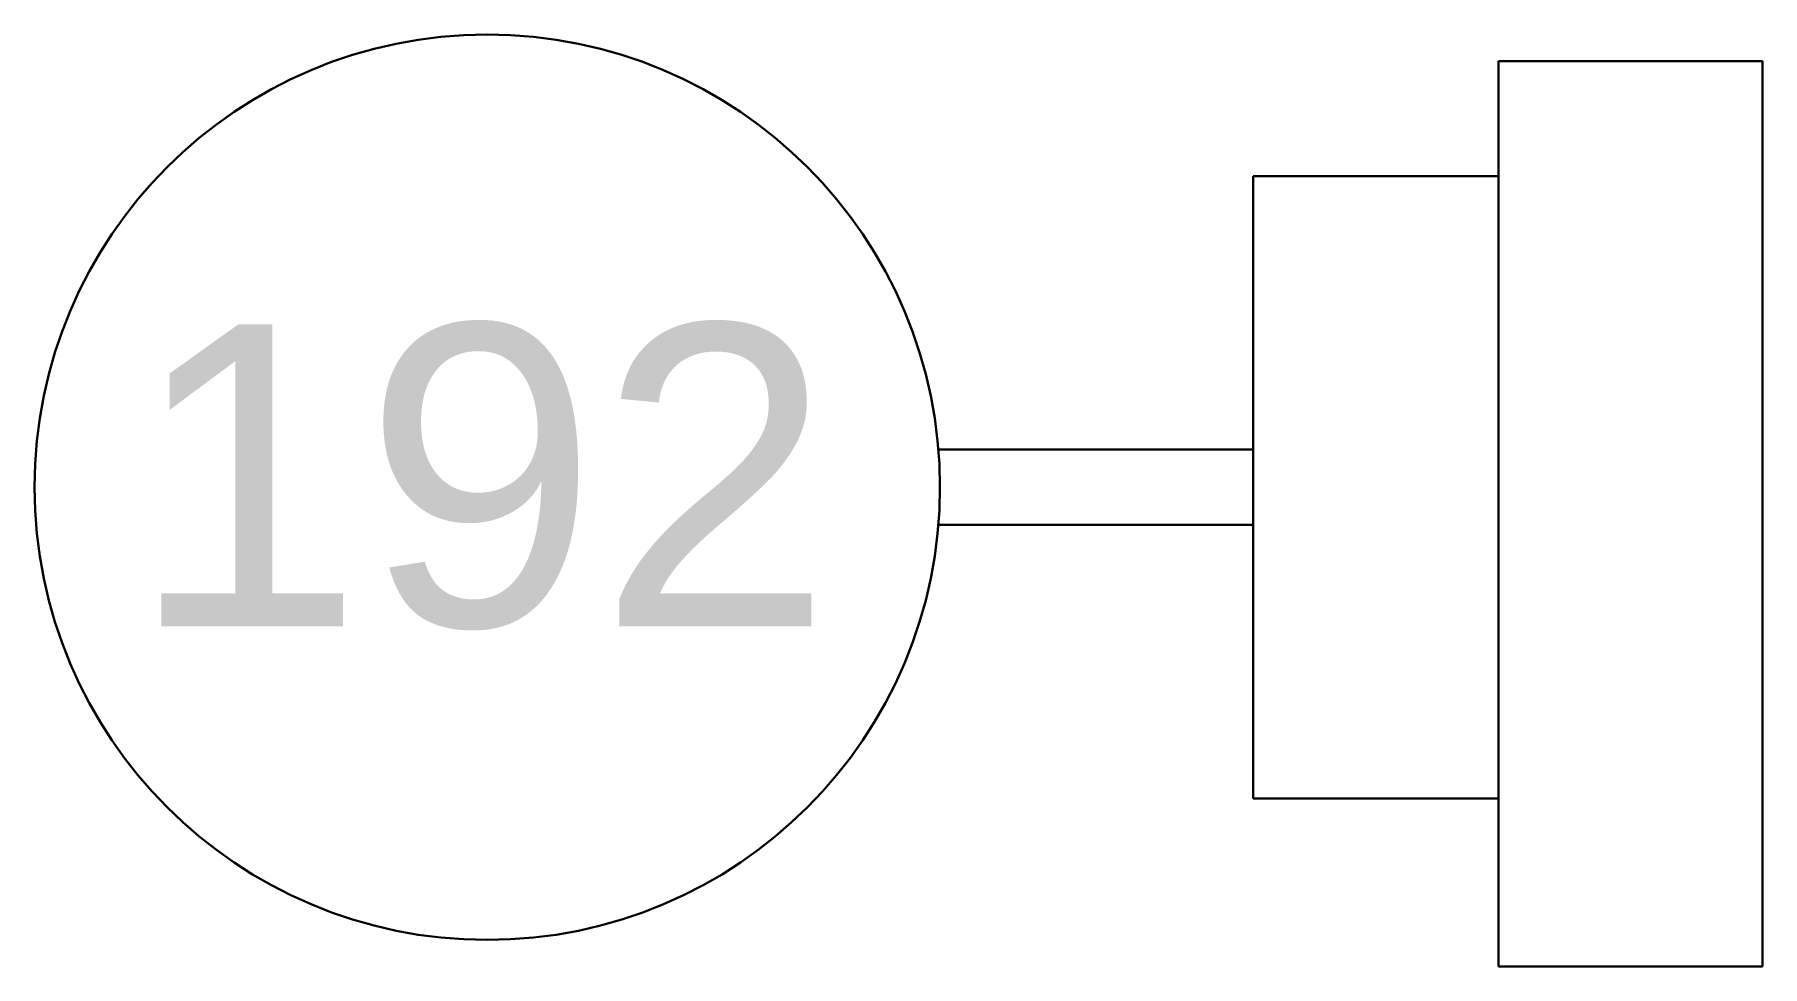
# Model space of a CAD drawing. Header units: inches. Extents: x 136.4 to 147.9, y 490.5 to 496.7.
import ezdxf

# ---------------------------------------------------------------- set-up
doc = ezdxf.new("R2010")
doc.units = ezdxf.units.IN
doc.header["$MEASUREMENT"] = 0
doc.layers.add('A-101-RCP', color=3, linetype='Continuous', lineweight=9)
doc.styles.get("Standard").update_dxf_attribs({"font": 'Arial.ttf', "height": 2})

msp = doc.modelspace()

# ---------------------------------------------------------------- linework, layer by layer
at = {"layer": 'A-101-RCP', "lineweight": 30}
for p, q in [((146.129, 496.521), (147.879, 496.521)), ((146.129, 490.521), (146.129, 496.521)), ((147.879, 496.521), (147.879, 490.521)), ((146.129, 495.759), (144.504, 495.759)), ((144.504, 495.759), (144.504, 491.634)), ((146.129, 491.634), (146.129, 495.759)), ((142.419, 493.947), (144.504, 493.947)), ((142.419, 493.447), (144.504, 493.447)), ((144.504, 491.634), (146.129, 491.634)), ((147.879, 490.521), (146.129, 490.521))]:
    msp.add_line(p, q, dxfattribs=at)
msp.add_circle((139.429, 493.697), 3, dxfattribs=at)

# ---------------------------------------------------------------- texts
at = {"layer": 'A-101-RCP', "lineweight": 5, "insert": (137.056, 494.776), "char_height": 2, "attachment_point": 1}
msp.add_mtext_dynamic_manual_height_columns('192', width=5.24223, gutter_width=10, heights=[0], dxfattribs=at)

doc.saveas('drawing.dxf')
